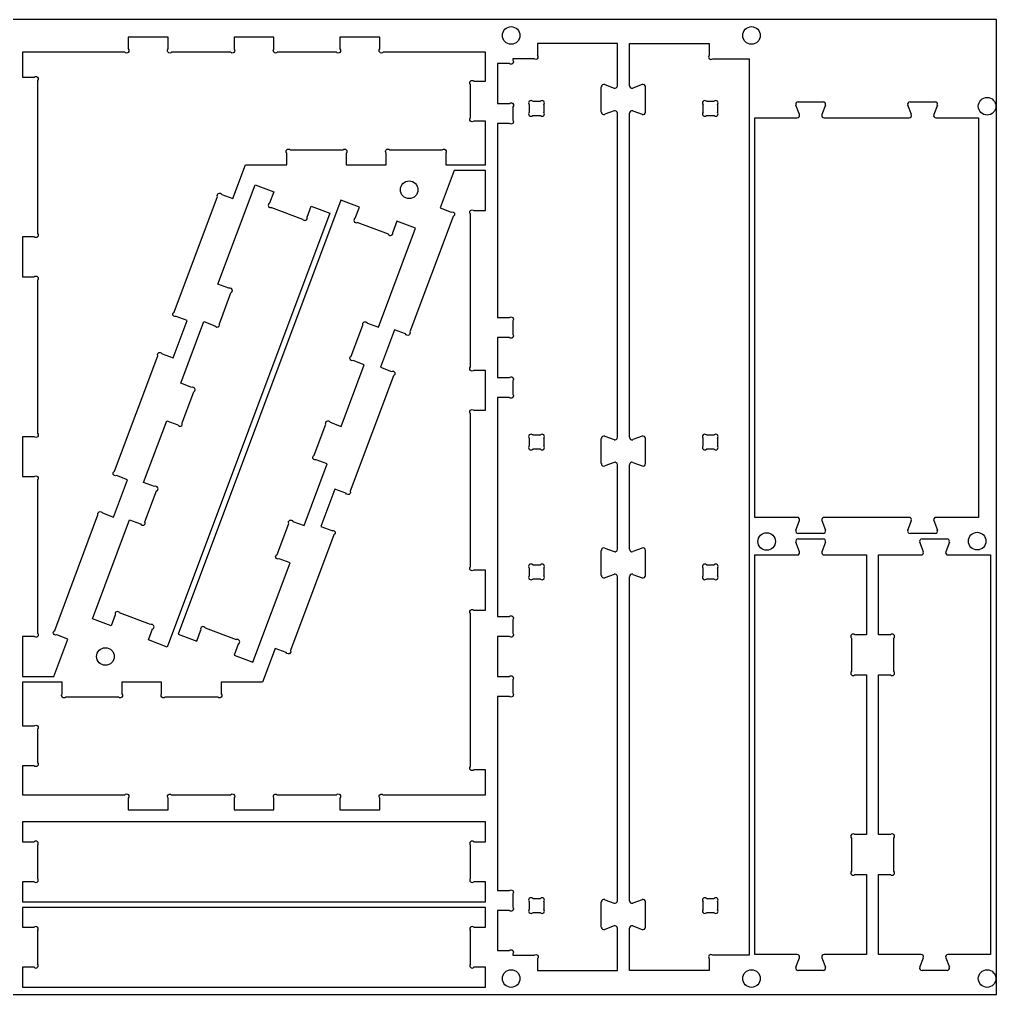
# Model space of a CAD drawing. Extents: x 0 to 2440, y 0 to 1220.
# Drawn here: x 1217 to 2440, y 0 to 1220 of the extents above; entities that cross this region are included whole.
import ezdxf

# ---------------------------------------------------------------- set-up
doc = ezdxf.new("R2010")
doc.units = 0
doc.header["$MEASUREMENT"] = 0
doc.layers.add('PRODUCTION', color=18, linetype='CONTINUOUS')
doc.layers.add('PRODUCTION$MILLING_TOOL_ST', color=30, linetype='CONTINUOUS')

msp = doc.modelspace()

# ---------------------------------------------------------------- linework, layer by layer
at = {"layer": 'PRODUCTION'}
msp.add_lwpolyline([(0, 0), (2440, 0), (2440, 1220), (0, 1220)], close=True, dxfattribs=at)
at = {"layer": 'PRODUCTION$MILLING_TOOL_ST'}
for p, q in [((1920.5, 1190), (1870.5, 1190)), ((1274.7, 1179), (1220.5, 1179)), ((1800.5, 1179), (1746.2, 1179)), ((2084.7, 1171), (2130.5, 1171)), ((1949.6, 1138.6), (1961.2, 1134.3)), ((1996.4, 1138.6), (1984.7, 1134.3)), ((1945.3, 1104.3), (1945.3, 1135.7)), ((2000.6, 1104.3), (2000.6, 1135.7)), ((1855.2, 1104), (1855.2, 1113.5)), ((1859.5, 1117.7), (1869, 1117.7)), ((1873.2, 1113.5), (1873.2, 1104)), ((2072.7, 1104), (2072.7, 1113.5)), ((2077, 1117.7), (2086.5, 1117.7)), ((2090.7, 1113.5), (2090.7, 1104)), ((2191.8, 1117), (2207.5, 1117)), ((2207.5, 1117), (2223.1, 1117)), ((2331.8, 1117), (2347.5, 1117)), ((2347.5, 1117), (2363.1, 1117)), ((1961.2, 1105.7), (1949.6, 1101.4)), ((1965.5, 697.2), (1965.5, 1102.8)), ((1980.5, 697.2), (1980.5, 1102.8)), ((1984.7, 1105.7), (1996.4, 1101.4)), ((2193.5, 1101.1), (2189, 1112.9)), ((2226, 1112.9), (2221.5, 1101.1)), ((2333.5, 1101.1), (2329, 1112.9)), ((2366, 1112.9), (2361.5, 1101.1)), ((1869, 1099.7), (1859.5, 1099.7)), ((2086.5, 1099.7), (2077, 1099.7)), ((2224.3, 1097), (2330.6, 1097)), ((1532.6, 984.9), (1571.4, 970.3)), ((1678.7, 951.5), (1639.8, 966.1)), ((1859.5, 700.2), (1869, 700.2)), ((1949.6, 698.6), (1961.2, 694.3)), ((1996.4, 698.6), (1984.7, 694.3)), ((2077, 700.2), (2086.5, 700.2)), ((1855.2, 686.5), (1855.2, 696)), ((1873.2, 696), (1873.2, 686.5)), ((1945.3, 664.3), (1945.3, 695.7)), ((2000.6, 664.3), (2000.6, 695.7)), ((2072.7, 686.5), (2072.7, 696)), ((2090.7, 696), (2090.7, 686.5)), ((1869, 682.2), (1859.5, 682.2)), ((2086.5, 682.2), (2077, 682.2)), ((1961.2, 665.7), (1949.6, 661.4)), ((1965.5, 557.2), (1965.5, 662.8)), ((1980.5, 557.2), (1980.5, 662.8)), ((1984.7, 665.7), (1996.4, 661.4)), ((2189, 581.1), (2193.5, 592.9)), ((2221.5, 592.9), (2226, 581.1)), ((2330.6, 597), (2224.3, 597)), ((2329, 581.1), (2333.5, 592.9)), ((2361.5, 592.9), (2366, 581.1)), ((2207.5, 577), (2191.8, 577)), ((2223.1, 577), (2207.5, 577)), ((2347.5, 577), (2331.8, 577)), ((2363.1, 577), (2347.5, 577)), ((2193.5, 554.1), (2189, 565.9)), ((2191.8, 570), (2207.5, 570)), ((2207.5, 570), (2223.1, 570)), ((2226, 565.9), (2221.5, 554.1)), ((2348.5, 554.1), (2344, 565.9)), ((2346.8, 570), (2362.5, 570)), ((2362.5, 570), (2378.1, 570)), ((2381, 565.9), (2376.5, 554.1)), ((1945.3, 524.3), (1945.3, 555.7)), ((1949.6, 558.6), (1961.2, 554.3)), ((1996.4, 558.6), (1984.7, 554.3)), ((2000.6, 524.3), (2000.6, 555.7)), ((2224.3, 550), (2277.5, 550)), ((2277.5, 550), (2277.5, 450)), ((2292.5, 450), (2292.5, 550)), ((2292.5, 550), (2345.6, 550)), ((1855.2, 524), (1855.2, 533.5)), ((1859.5, 537.7), (1869, 537.7)), ((1873.2, 533.5), (1873.2, 524)), ((2072.7, 524), (2072.7, 533.5)), ((2077, 537.7), (2086.5, 537.7)), ((2090.7, 533.5), (2090.7, 524)), ((1869, 519.7), (1859.5, 519.7)), ((1961.2, 525.7), (1949.6, 521.4)), ((1965.5, 117.2), (1965.5, 522.8)), ((1980.5, 117.2), (1980.5, 522.8)), ((1984.7, 525.7), (1996.4, 521.4)), ((2086.5, 519.7), (2077, 519.7)), ((1381.1, 462.8), (1342.3, 477.4)), ((1449.5, 458.6), (1488.3, 444)), ((2258.5, 445.8), (2258.5, 404.2)), ((2277.5, 450), (2262.7, 450)), ((2307.2, 450), (2292.5, 450)), ((2311.5, 404.2), (2311.5, 445.8)), ((2262.7, 400), (2277.5, 400)), ((2277.5, 400), (2277.5, 200)), ((2292.5, 200), (2292.5, 400)), ((2292.5, 400), (2307.2, 400)), ((1220.5, 250), (1348.7, 250)), ((1407.2, 250), (1481.2, 250)), ((1539.7, 250), (1613.7, 250)), ((1672.2, 250), (1800.5, 250)), ((2258.5, 195.8), (2258.5, 154.2)), ((2277.5, 200), (2262.7, 200)), ((2307.2, 200), (2292.5, 200)), ((2311.5, 154.2), (2311.5, 195.8)), ((1239.5, 186.8), (1239.5, 145.2)), ((1781.5, 145.2), (1781.5, 186.8)), ((2262.7, 150), (2277.5, 150)), ((2292.5, 150), (2307.2, 150)), ((1855.2, 106.5), (1855.2, 116)), ((1859.5, 120.2), (1869, 120.2)), ((1873.2, 116), (1873.2, 106.5)), ((1945.3, 84.3), (1945.3, 115.7)), ((1949.6, 118.6), (1961.2, 114.3)), ((1996.4, 118.6), (1984.7, 114.3)), ((2000.6, 84.3), (2000.6, 115.7)), ((2072.7, 106.5), (2072.7, 116)), ((2077, 120.2), (2086.5, 120.2)), ((2090.7, 116), (2090.7, 106.5)), ((1869, 102.2), (1859.5, 102.2)), ((2086.5, 102.2), (2077, 102.2)), ((1961.2, 85.7), (1949.6, 81.4)), ((1984.7, 85.7), (1996.4, 81.4)), ((1239.5, 79.8), (1239.5, 38.2)), ((1781.5, 38.2), (1781.5, 79.8)), ((1865.5, 44.8), (1865.5, 30)), ((2189, 34.1), (2193.5, 45.9)), ((2221.5, 45.9), (2226, 34.1)), ((2344, 34.1), (2348.5, 45.9)), ((2376.5, 45.9), (2381, 34.1)), ((2207.5, 30), (2191.8, 30)), ((2223.1, 30), (2207.5, 30)), ((2362.5, 30), (2346.8, 30)), ((2378.1, 30), (2362.5, 30))]:
    msp.add_line(p, q, dxfattribs=at)
for points in [[(1746.2, 1179), (1672.2, 1179, -1), (1668, 1183.2), (1668, 1198), (1618, 1198), (1618, 1183.2, -1), (1613.7, 1179), (1613.7, 1179), (1539.7, 1179, -1), (1535.5, 1183.2), (1535.5, 1198), (1485.5, 1198), (1485.5, 1183.2, -1), (1481.2, 1179), (1407.2, 1179, -1), (1403, 1183.2), (1403, 1198), (1353, 1198), (1353, 1183.2, -1), (1348.7, 1179), (1274.7, 1179), (1274.7, 1179)], [(1220.5, 1179), (1220.5, 1148), (1235.2, 1148, -1), (1239.5, 1143.8), (1239.5, 952.2)], [(1239.5, 952.2, -1), (1235.2, 948), (1220.5, 948), (1220.5, 898), (1235.2, 898, -1), (1239.5, 893.8), (1239.5, 702.2, -1), (1235.2, 698), (1220.5, 698), (1220.5, 648), (1235.2, 648, -1), (1239.5, 643.8), (1239.5, 452.2, -1), (1235.2, 448), (1220.5, 448), (1220.5, 398), (1239.5, 398), (1259.8, 398), (1277.3, 444.8), (1263.5, 450, -1), (1261, 455.5), (1315.2, 600, -1), (1320.7, 602.5), (1334.5, 597.3), (1352.1, 644.1), (1338.2, 649.3, -1), (1335.8, 654.7), (1390, 799.3, -1), (1395.4, 801.8), (1409.2, 796.6), (1426.8, 843.4), (1413, 848.6, -1), (1410.5, 854), (1464.7, 998.6, -1), (1470.1, 1001), (1484, 995.9), (1499.8, 1038), (1501.5, 1038), (1551.5, 1038), (1551.5, 1052.8, -1), (1555.8, 1057), (1621.8, 1057, -1), (1626, 1052.8), (1626, 1038), (1676, 1038), (1676, 1052.8, -1), (1680.2, 1057), (1746.2, 1057, -1), (1750.5, 1052.8), (1750.5, 1038), (1800.5, 1038), (1800.5, 1057), (1800.5, 1057), (1800.5, 1093), (1785.7, 1093, -1), (1781.5, 1097.2), (1781.5, 1097.2), (1781.5, 1138.8, -1), (1785.7, 1143), (1800.5, 1143), (1800.5, 1179)], [(1865.5, 1171, -0.414214), (1861.2, 1171), (1834.5, 1171), (1834.5, 1169.2, -1), (1830.2, 1165), (1815.5, 1165), (1815.5, 1115), (1830.2, 1115, -1), (1834.5, 1110.8), (1834.5, 1094.2, -1), (1830.2, 1090), (1815.5, 1090), (1815.5, 847), (1830.2, 847, -1), (1834.5, 842.8), (1834.5, 826.2, -1), (1830.2, 822), (1815.5, 822), (1815.5, 772), (1830.2, 772, -1), (1834.5, 767.8), (1834.5, 751.2, -1), (1830.2, 747), (1815.5, 747), (1815.5, 473), (1830.2, 473, -1), (1834.5, 468.8), (1834.5, 452.2, -1), (1830.2, 448), (1815.5, 448), (1815.5, 398), (1830.2, 398, -1), (1834.5, 393.8), (1834.5, 377.2, -1), (1830.2, 373), (1815.5, 373), (1815.5, 130), (1830.2, 130, -1), (1834.5, 125.8), (1834.5, 109.2, -1), (1830.2, 105), (1815.5, 105), (1815.5, 55), (1830.2, 55, -1), (1834.5, 50.8), (1834.5, 49), (1861.2, 49, -1), (1865.5, 44.8)], [(1781.5, 476.8, -1), (1785.7, 481), (1800.5, 481), (1800.5, 531), (1785.7, 531, -1), (1781.5, 535.2), (1781.5, 726.8, -1), (1785.7, 731), (1800.5, 731), (1800.5, 781), (1785.7, 781, -1), (1781.5, 785.2), (1781.5, 976.8, -1), (1785.7, 981), (1800.5, 981), (1800.5, 1031), (1781.5, 1031), (1761.2, 1031), (1743.6, 984.2), (1757.4, 979, -1), (1759.9, 973.5), (1705.7, 829, -1), (1700.3, 826.5), (1686.4, 831.7), (1668.9, 784.9), (1682.7, 779.7, -1), (1685.2, 774.3), (1631, 629.7, -1), (1625.5, 627.2), (1611.7, 632.4), (1594.2, 585.6), (1608, 580.4, -1), (1610.5, 575), (1556.3, 430.4, -1), (1550.8, 428), (1537, 433.1), (1521.2, 391), (1519.4, 391), (1469.4, 391), (1469.4, 376.2, -1), (1465.2, 372), (1399.2, 372, -1), (1394.9, 376.2), (1394.9, 391), (1344.9, 391), (1344.9, 376.2, -1), (1340.7, 372), (1274.7, 372, -1), (1270.5, 376.2), (1270.5, 391), (1220.5, 391), (1220.5, 372), (1220.5, 372), (1220.5, 336), (1235.2, 336, -1), (1239.5, 331.8), (1239.5, 331.8), (1239.5, 290.2, -1), (1235.2, 286), (1220.5, 286), (1220.5, 250)], [(1435.1, 754.2, 1), (1432.6, 759.6), (1418.8, 764.8), (1447.8, 842.1), (1461.6, 836.9, 1), (1467.1, 839.4), (1481.6, 878.2, 1), (1479.2, 883.7), (1465.3, 888.9), (1511.9, 1013), (1535.3, 1004.2), (1530.1, 990.4)], [(1600.4, 713.6, -1), (1605.8, 716.1), (1619.7, 710.9), (1648.6, 788.1), (1634.8, 793.3, -1), (1632.3, 798.8), (1646.9, 837.6, -1), (1652.4, 840.1), (1666.2, 834.9), (1712.7, 959), (1689.3, 967.8), (1684.1, 954)], [(1336.8, 474.9), (1331.6, 461.1), (1308.2, 469.9), (1354.7, 593.9), (1368.6, 588.8, 1), (1374, 591.3), (1388.6, 630.1, 1), (1386.1, 635.6), (1372.3, 640.8), (1401.3, 718), (1415.1, 712.8, 1), (1420.5, 715.3), (1435.1, 754.2)], [(1490.8, 438.5), (1485.6, 424.7), (1509.1, 415.9), (1555.6, 540), (1541.8, 545.2, -1), (1539.3, 550.6), (1553.9, 589.5, -1), (1559.3, 592), (1573.1, 586.8), (1602.1, 664.1), (1588.3, 669.2, -1), (1585.8, 674.7), (1600.4, 713.6)], [(1800.5, 250), (1800.5, 281), (1785.7, 281, -1), (1781.5, 285.2), (1781.5, 476.8)], [(1348.7, 250, -1), (1353, 245.8), (1353, 231), (1403, 231), (1403, 245.8, -1), (1407.2, 250)], [(1481.2, 250, -1), (1485.5, 245.8), (1485.5, 231), (1535.5, 231), (1535.5, 245.8, -1), (1539.7, 250)], [(1613.7, 250, -1), (1618, 245.8), (1618, 231), (1668, 231), (1668, 245.8, -1), (1672.2, 250)]]:
    msp.add_lwpolyline(points, format="xyb", dxfattribs=at)
for points in [[(1870.5, 1190), (1865.5, 1190), (1865.5, 1175.2)], [(1965.5, 1137.2), (1965.5, 1190), (1920.5, 1190)], [(1980.5, 1137.2), (1980.5, 1190), (2080.5, 1190), (2080.5, 1175.2)], [(2130.5, 1171), (2130.5, 49), (2084.7, 49)], [(2190.6, 597), (2137.5, 597), (2137.5, 1097), (2190.6, 1097)], [(2364.3, 1097), (2417.5, 1097), (2417.5, 597), (2364.3, 597)], [(1637.3, 971.5), (1642.5, 985.3), (1619.1, 994.1), (1415.4, 451), (1438.8, 442.3), (1444, 456.1)], [(1576.9, 972.8), (1582.1, 986.6), (1605.5, 977.8), (1401.8, 434.8), (1378.4, 443.6), (1383.6, 457.4)], [(2190.6, 50), (2137.5, 50), (2137.5, 550), (2190.6, 550)], [(2379.3, 550), (2432.5, 550), (2432.5, 50), (2379.3, 50)], [(1785.7, 191), (1800.5, 191), (1800.5, 216), (1220.5, 216), (1220.5, 191), (1235.2, 191)], [(2277.5, 150), (2277.5, 50), (2224.3, 50)], [(2345.6, 50), (2292.5, 50), (2292.5, 150)], [(1235.2, 141), (1220.5, 141), (1220.5, 116), (1800.5, 116), (1800.5, 141), (1785.7, 141)], [(1785.7, 84), (1800.5, 84), (1800.5, 109), (1220.5, 109), (1220.5, 84), (1235.2, 84)], [(1865.5, 30), (1965.5, 30), (1965.5, 82.8)], [(2080.5, 44.8), (2080.5, 30), (1980.5, 30), (1980.5, 82.8)], [(1235.2, 34), (1220.5, 34), (1220.5, 9), (1800.5, 9), (1800.5, 34), (1785.7, 34)]]:
    msp.add_lwpolyline(points, dxfattribs=at)
for centre in [(1832.4, 1200.1), (2133.3, 1200.1), (2428.3, 1111.5), (1704.8, 1007), (2152.3, 566.8), (2415.9, 567.3), (1324.5, 422.9), (1832.4, 19.9), (2133.3, 19.9), (2428.3, 19.9)]:
    msp.add_circle(centre, 11, dxfattribs=at)
for centre, radius, start, end in [((1863.4, 1173.1), 3, 0, 45), ((2082.6, 1173.1), 3, 135, 225), ((1863.4, 1173.1), 3, 315, 360), ((2082.6, 1173.1), 3, 225, 315), ((1948.5, 1135.7), 3.15, 69.444, 180), ((1997.5, 1135.7), 3.15, 0, 110.556), ((1962.3, 1137.2), 3.15, 249.444, 0), ((1983.6, 1137.2), 3.15, 180, 290.556), ((1857.3, 1115.6), 3, 45, 225), ((1871.1, 1115.6), 3, 315, 135), ((2074.8, 1115.6), 3, 45, 225), ((2088.6, 1115.6), 3, 315, 135), ((2191.8, 1114), 3, 90, 200.556), ((2223.1, 1114), 3, 339.444, 90), ((2331.8, 1114), 3, 90, 200.556), ((2363.1, 1114), 3, 339.444, 90), ((1857.3, 1101.9), 3, 135, 315), ((1871.1, 1101.9), 3, 225, 45), ((1948.5, 1104.3), 3.15, 180, 290.556), ((1962.3, 1102.8), 3.15, 360, 110.556), ((1983.6, 1102.8), 3.15, 69.444, 180), ((1997.5, 1104.3), 3.15, 249.444, 0), ((2074.8, 1101.9), 3, 135, 315), ((2088.6, 1101.9), 3, 225, 45), ((2190.6, 1100), 3, 270, 20.556), ((2224.3, 1100), 3, 159.444, 270), ((2330.6, 1100), 3, 270, 20.556), ((2364.3, 1100), 3, 159.444, 270), ((1531.3, 987.6), 3, 114.4439, 204.444), ((1531.3, 987.6), 3, 204.444, 294.4439), ((1574.2, 971.6), 3, 204.444, 294.4439), ((1574.2, 971.6), 3, 294.444, 24.4439), ((1638.5, 968.8), 3, 114.444, 204.4439), ((1638.5, 968.8), 3, 204.444, 294.4439), ((1681.4, 952.7), 3, 204.444, 294.4439), ((1681.4, 952.7), 3, 294.444, 24.444), ((1857.3, 698.1), 3, 45, 225), ((1871.1, 698.1), 3, 315, 135), ((1948.5, 695.7), 3.15, 69.444, 180), ((1962.3, 697.2), 3.15, 249.444, 0), ((1983.6, 697.2), 3.15, 180, 290.556), ((1997.5, 695.7), 3.15, 0, 110.556), ((2074.8, 698.1), 3, 45, 225), ((2088.6, 698.1), 3, 315, 135), ((1857.3, 684.4), 3, 135, 315), ((1871.1, 684.4), 3, 225, 45), ((2074.8, 684.4), 3, 135, 315), ((2088.6, 684.4), 3, 225, 45), ((1948.5, 664.3), 3.15, 180, 290.556), ((1962.3, 662.8), 3.15, 360, 110.556), ((1983.6, 662.8), 3.15, 69.444, 180), ((1997.5, 664.3), 3.15, 249.444, 0), ((2190.6, 594), 3, 339.444, 90), ((2224.3, 594), 3, 90, 200.556), ((2330.6, 594), 3, 339.444, 90), ((2364.3, 594), 3, 90, 200.556), ((2191.8, 580), 3, 159.444, 270), ((2223.1, 580), 3, 270, 20.556), ((2331.8, 580), 3, 159.444, 270), ((2363.1, 580), 3, 270, 20.556), ((2191.8, 567), 3, 90, 200.556), ((2223.1, 567), 3, 339.444, 90), ((2346.8, 567), 3, 90, 200.556), ((2378.1, 567), 3, 339.444, 90), ((1948.5, 555.7), 3.15, 69.444, 180), ((1962.3, 557.2), 3.15, 249.444, 0), ((1983.6, 557.2), 3.15, 180, 290.556), ((1997.5, 555.7), 3.15, 360, 110.556), ((2190.6, 553), 3, 270, 20.556), ((2224.3, 553), 3, 159.444, 270), ((2345.6, 553), 3, 270, 20.556), ((2379.3, 553), 3, 159.444, 270), ((1857.3, 535.6), 3, 45, 225), ((1871.1, 535.6), 3, 315, 135), ((2074.8, 535.6), 3, 45, 225), ((2088.6, 535.6), 3, 315, 135), ((1962.3, 522.8), 3.15, 0, 110.556), ((1983.6, 522.8), 3.15, 69.444, 180), ((1857.3, 521.9), 3, 135, 315), ((1871.1, 521.9), 3, 225, 45), ((1948.5, 524.3), 3.15, 180, 290.556), ((1997.5, 524.3), 3.15, 249.444, 360), ((2074.8, 521.9), 3, 135, 315), ((2088.6, 521.9), 3, 225, 45), ((1339.5, 476.2), 3, 114.444, 204.4439), ((1339.5, 476.2), 3, 24.444, 114.444), ((1382.4, 460.1), 3, 24.444, 114.444), ((1382.4, 460.1), 3, 294.444, 24.444), ((1446.7, 457.3), 3, 114.444, 204.444), ((1446.7, 457.3), 3, 24.444, 114.444), ((1489.6, 441.3), 3, 24.444, 114.444), ((1489.6, 441.3), 3, 294.444, 24.4439), ((2260.6, 447.9), 3, 135, 225), ((2260.6, 447.9), 3, 45, 135), ((2309.4, 447.9), 3, 45, 135), ((2309.4, 447.9), 3, 315, 45), ((2260.6, 402.1), 3, 135, 225), ((2309.4, 402.1), 3, 315, 45), ((2260.6, 402.1), 3, 225, 315), ((2309.4, 402.1), 3, 225, 315), ((2260.6, 197.9), 3, 135, 225), ((2260.6, 197.9), 3, 45, 135), ((2309.4, 197.9), 3, 45, 135), ((2309.4, 197.9), 3, 315, 45), ((1237.4, 188.9), 3, 45, 135), ((1237.4, 188.9), 3, 315, 45), ((1783.6, 188.9), 3, 135, 225), ((1783.6, 188.9), 3, 45, 135), ((2260.6, 152.1), 3, 135, 225), ((2260.6, 152.1), 3, 225, 315), ((2309.4, 152.1), 3, 225, 315), ((2309.4, 152.1), 3, 315, 45), ((1237.4, 143.1), 3, 225, 315), ((1237.4, 143.1), 3, 315, 45), ((1783.6, 143.1), 3, 135, 225), ((1783.6, 143.1), 3, 225, 315), ((1857.3, 118.1), 3, 45, 225), ((1871.1, 118.1), 3, 315, 135), ((1948.5, 115.7), 3.15, 69.444, 180), ((1962.3, 117.2), 3.15, 249.444, 0), ((1983.6, 117.2), 3.15, 180, 290.556), ((1997.5, 115.7), 3.15, 360, 110.556), ((2074.8, 118.1), 3, 45, 225), ((2088.6, 118.1), 3, 315, 135), ((1857.3, 104.4), 3, 135, 315), ((1871.1, 104.4), 3, 225, 45), ((2074.8, 104.4), 3, 135, 315), ((2088.6, 104.4), 3, 225, 45), ((1962.3, 82.8), 3.15, 0, 110.556), ((1983.6, 82.8), 3.15, 69.444, 180), ((1237.4, 81.9), 3, 45, 135), ((1237.4, 81.9), 3, 315, 45), ((1783.6, 81.9), 3, 135, 225), ((1783.6, 81.9), 3, 45, 135), ((1948.5, 84.3), 3.15, 180, 290.556), ((1997.5, 84.3), 3.15, 249.444, 360), ((2082.6, 46.9), 3, 135, 225), ((2082.6, 46.9), 3, 45, 135), ((2190.6, 47), 3, 339.444, 90), ((2224.3, 47), 3, 90, 200.556), ((2345.6, 47), 3, 339.444, 90), ((2379.3, 47), 3, 90, 200.556), ((1237.4, 36.1), 3, 315, 45), ((1783.6, 36.1), 3, 135, 225), ((1237.4, 36.1), 3, 225, 315), ((1783.6, 36.1), 3, 225, 315), ((2191.8, 33), 3, 159.444, 270), ((2223.1, 33), 3, 270, 20.556), ((2346.8, 33), 3, 159.444, 270), ((2378.1, 33), 3, 270, 20.556)]:
    msp.add_arc(centre, radius, start, end, dxfattribs=at)

doc.saveas('drawing.dxf')
